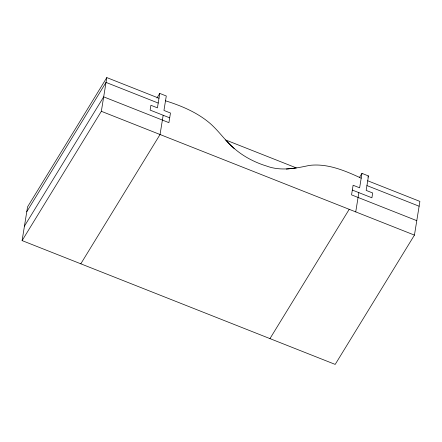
<?xml version="1.0" encoding="UTF-8"?>
<svg xmlns="http://www.w3.org/2000/svg" width="442" height="442" viewBox="0 0 442 442"><rect width="100%" height="100%" fill="white"/><g stroke="black" fill="none" stroke-linecap="round" stroke-linejoin="round"><path stroke-width="0.66" d="M367.716 180.767L419.9 201.403L414.441 235.111L335.196 364.407L22.1 240.597L27.559 206.889L106.804 77.593L158.987 98.229M22.1 240.597L101.345 111.301L106.804 77.593M24.443 226.149L103.682 96.859L168.91 122.649L170.474 113.019L163.949 110.439L166.291 95.991L159.766 93.411L157.429 107.859L150.904 105.279L150.125 110.097L169.695 117.832M163.17 115.257L160.048 134.517L80.803 263.813M355.733 211.9L358.854 192.635M352.329 190.054L371.899 197.795L372.678 192.977L366.158 190.397L368.495 175.955L361.976 173.375L359.633 187.822L353.114 185.242L351.55 194.872L416.778 220.663M26.78 211.701L106.025 82.411L158.208 103.047M156.938 98.03L159.766 93.411M359.501 177.413L361.976 173.375M367.788 177.109L368.495 175.955M269.968 338.611L349.213 209.32M286.322 169.076L296.361 167.921L225.663 139.97C233.149 148.556 242.354 155.595 252.625 160.534A64.112 41.88 31.5 0 0 266.382 165.977C280.416 171.303 295.223 168.485 309.323 165.418C327.494 163.164 345.08 170.695 361.197 178.187M165.512 100.809C181.574 105.826 197.541 112.561 210.392 123.677C218.983 131.28 225.464 140.926 234.138 148.446M366.937 185.585L419.121 206.221M101.345 111.301L414.441 235.111"/></g></svg>
